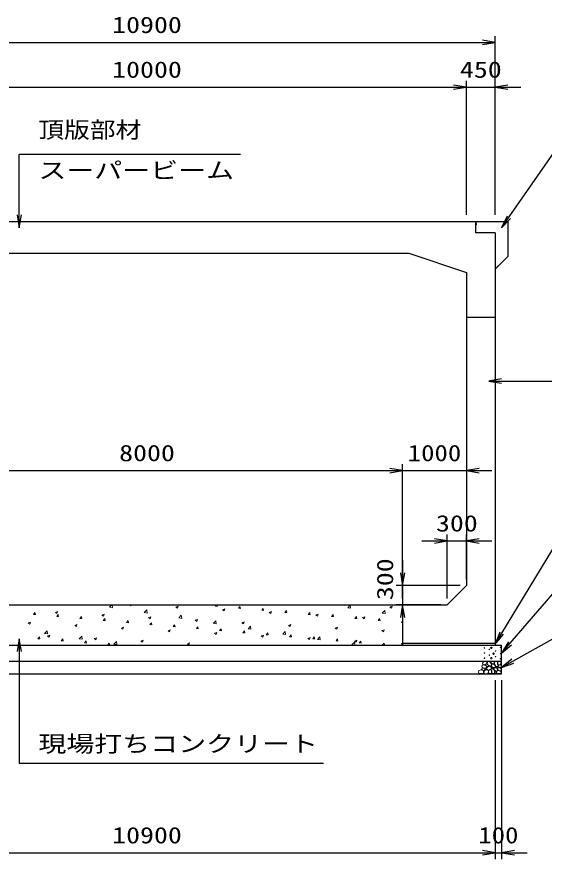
# Model space of a CAD drawing. Units: millimetres at full size. Extents: x 0 to 84100, y 0 to 59400.
# Drawn here: x 66013 to 74266, y 31470 to 44650 of the extents above; entities that cross this region are included whole.
import ezdxf
from ezdxf.enums import TextEntityAlignment as Align

# ---------------------------------------------------------------- set-up
doc = ezdxf.new("R2010")
doc.units = ezdxf.units.MM
for name, color, linetype, lineweight in [('D-DCR-HCHn', 4, 'Continuous', 9), ('D-STR-DIM', 7, 'Continuous', 25), ('D-STR-STRn', 1, 'Continuous', 25), ('D-STR-TXT', 7, 'Continuous', 25)]:
    doc.layers.add(name, color=color, linetype=linetype, lineweight=lineweight)
doc.styles.add('ＭＳ ゴシック', font='')
doc.styles.get('ＭＳ ゴシック').set_extended_font_data('MS Gothic')

# ---------------------------------------------------------------- blocks, each defined once
blk = doc.blocks.new('open_arrow')
at = {"color": 0, "linetype": 'Continuous', "lineweight": -2}
blk.add_lwpolyline([(7.5, 1.25), (0, 0), (7.5, -1.25)], dxfattribs=at)

msp = doc.modelspace()

# ---------------------------------------------------------------- linework, layer by layer
at = {"layer": 'D-DCR-HCHn'}
for p, q in [((73195, 41436.116), (73200.514, 41441.862)), ((73195, 41395.127), (73206.215, 41393.387)), ((73206.149, 41393.523), (73200.536, 41441.768)), ((73524.561, 40731.025), (73530.505, 40730.505)), ((73524.68, 40731.054), (73549.17, 40760.241)), ((73550.922, 40750.922), (73549.297, 40759.732)), ((66271.975, 35300.433), (66296.465, 35329.62)), ((66302.437, 35297.319), (66296.563, 35329.162)), ((66615.39, 35330.273), (66650.959, 35343.927)), ((66615.39, 35330.207), (66640.659, 35313.163)), ((66640.689, 35313.19), (66650.989, 35343.888)), ((67463.247, 35412.398), (67499.326, 35450)), ((67463.324, 35412.192), (67508.504, 35405.185)), ((67508.447, 35405.31), (67503.248, 35450)), ((67777.278, 35450), (67797.554, 35436.324)), ((67797.584, 35436.351), (67802.163, 35450)), ((68005.405, 35328.313), (68044.973, 35369.551)), ((68005.483, 35328.106), (68050.662, 35321.099)), ((68050.605, 35321.226), (68044.993, 35369.47)), ((68502.346, 35412.683), (68527.616, 35395.639)), ((68502.348, 35412.748), (68537.918, 35426.402)), ((68527.645, 35395.666), (68537.946, 35426.364)), ((69116.323, 35427.497), (69146.687, 35424.841)), ((69116.442, 35427.522), (69135.304, 35450)), ((69146.895, 35424.388), (69142.171, 35450)), ((69232.408, 35371.998), (69257.677, 35354.954)), ((69232.411, 35372.063), (69267.98, 35385.717)), ((69257.707, 35354.982), (69268.007, 35385.68)), ((69480.691, 35395.619), (69511.055, 35392.963)), ((69480.812, 35395.643), (69505.302, 35424.83)), ((69511.263, 35392.508), (69505.39, 35424.351)), ((69845.059, 35363.741), (69875.423, 35361.085)), ((69845.181, 35363.765), (69869.671, 35392.952)), ((69875.631, 35360.627), (69869.757, 35392.47)), ((69962.47, 35331.313), (69987.739, 35314.269)), ((69962.474, 35331.378), (69998.043, 35345.032)), ((69987.768, 35314.297), (69998.069, 35344.995)), ((70209.427, 35331.863), (70239.791, 35329.207)), ((70209.55, 35331.887), (70234.041, 35361.073)), ((70239.998, 35328.747), (70234.125, 35360.589)), ((70573.92, 35300.009), (70598.41, 35329.195)), ((70604.366, 35296.866), (70598.493, 35328.709)), ((71125.997, 35450), (71144.633, 35437.43)), ((71144.663, 35437.459), (71148.871, 35450)), ((71191.004, 35402.742), (71230.571, 35443.98)), ((71191.083, 35402.529), (71236.262, 35395.522)), ((71236.205, 35395.654), (71230.592, 35443.899)), ((71733.162, 35318.657), (71772.73, 35359.895)), ((71778.363, 35311.569), (71772.75, 35359.814)), ((71849.426, 35413.789), (71874.695, 35396.745)), ((71849.432, 35413.853), (71885.001, 35427.507)), ((71874.724, 35396.774), (71885.025, 35427.472)), ((66271.863, 35300.409), (66302.227, 35297.752)), ((66636.231, 35268.531), (66666.595, 35265.874)), ((66636.344, 35268.555), (66660.834, 35297.741)), ((66666.804, 35265.438), (66660.931, 35297.281)), ((67000.599, 35236.652), (67030.963, 35233.996)), ((67000.713, 35236.677), (67025.204, 35265.863)), ((67031.172, 35233.558), (67025.298, 35265.401)), ((67345.452, 35289.588), (67381.022, 35303.241)), ((67345.452, 35289.522), (67370.721, 35272.478)), ((67364.968, 35204.774), (67395.332, 35202.118)), ((67365.083, 35204.799), (67389.573, 35233.985)), ((67370.751, 35272.505), (67381.051, 35303.203)), ((67395.54, 35201.677), (67389.666, 35233.52)), ((67729.452, 35172.921), (67753.942, 35202.107)), ((67759.907, 35169.797), (67754.034, 35201.639)), ((68075.514, 35248.837), (68100.783, 35231.793)), ((68075.515, 35248.902), (68111.085, 35262.556)), ((68100.812, 35231.821), (68111.113, 35262.519)), ((68547.563, 35244.228), (68587.131, 35285.466)), ((68547.641, 35244.021), (68592.821, 35237.013)), ((68592.764, 35237.141), (68587.151, 35285.386)), ((68805.575, 35208.153), (68830.844, 35191.108)), ((68805.578, 35208.217), (68841.147, 35221.871)), ((68830.874, 35191.136), (68841.174, 35221.834)), ((69089.722, 35160.144), (69129.289, 35201.382)), ((69134.922, 35153.056), (69129.309, 35201.301)), ((70573.796, 35299.985), (70604.16, 35297.328)), ((70692.531, 35290.628), (70717.8, 35273.584)), ((70692.536, 35290.693), (70728.106, 35304.346)), ((70717.83, 35273.613), (70728.13, 35304.311)), ((70938.164, 35268.107), (70968.528, 35265.45)), ((70938.289, 35268.131), (70962.779, 35297.317)), ((70968.734, 35264.985), (70962.86, 35296.828)), ((71302.532, 35236.229), (71332.896, 35233.572)), ((71302.659, 35236.253), (71327.149, 35265.439)), ((71333.101, 35233.105), (71327.228, 35264.948)), ((71422.593, 35249.944), (71447.862, 35232.899)), ((71422.599, 35250.007), (71458.169, 35263.661)), ((71447.891, 35232.928), (71458.192, 35263.626)), ((71666.9, 35204.351), (71697.264, 35201.694)), ((71667.028, 35204.374), (71691.518, 35233.561)), ((71697.469, 35201.224), (71691.596, 35233.067)), ((71733.241, 35318.443), (71778.421, 35311.436)), ((72031.397, 35172.496), (72050, 35194.666)), ((66188.557, 35166.427), (66224.126, 35180.081)), ((66188.558, 35166.362), (66213.827, 35149.317)), ((66213.856, 35149.344), (66224.156, 35180.042)), ((66918.619, 35125.677), (66943.888, 35108.633)), ((66918.62, 35125.742), (66954.189, 35139.396)), ((66943.918, 35108.659), (66954.218, 35139.357)), ((67648.681, 35084.992), (67673.95, 35067.948)), ((67648.682, 35085.057), (67684.252, 35098.71)), ((67673.979, 35067.975), (67684.28, 35098.673)), ((67729.336, 35172.896), (67759.7, 35170.24)), ((68093.704, 35141.018), (68124.068, 35138.362)), ((68093.821, 35141.042), (68118.312, 35170.229)), ((68124.275, 35137.916), (68118.401, 35169.759)), ((68458.072, 35109.14), (68488.436, 35106.484)), ((68458.191, 35109.164), (68482.681, 35138.351)), ((68488.643, 35106.035), (68482.769, 35137.878)), ((68822.44, 35077.262), (68852.804, 35074.606)), ((68822.56, 35077.286), (68847.05, 35106.472)), ((68853.01, 35074.155), (68847.137, 35105.998)), ((69089.799, 35159.935), (69134.979, 35152.928)), ((69186.929, 35045.408), (69211.42, 35074.594)), ((69217.378, 35042.274), (69211.505, 35074.117)), ((69535.637, 35167.468), (69560.906, 35150.424)), ((69535.641, 35167.532), (69571.21, 35181.186)), ((69560.935, 35150.452), (69571.236, 35181.15)), ((69631.88, 35076.059), (69671.447, 35117.297)), ((69631.957, 35075.85), (69677.137, 35068.842)), ((69677.08, 35068.972), (69671.467, 35117.217)), ((70265.699, 35126.783), (70290.968, 35109.739)), ((70265.703, 35126.847), (70301.273, 35140.501)), ((70290.997, 35109.767), (70301.297, 35140.465)), ((70995.76, 35086.098), (71021.029, 35069.054)), ((70995.766, 35086.162), (71031.336, 35099.815)), ((71021.058, 35069.083), (71031.359, 35099.781)), ((72031.268, 35172.473), (72050, 35170.834)), ((66342.461, 34918.32), (66366.952, 34947.506)), ((66372.919, 34915.205), (66367.046, 34947.048)), ((66446.281, 35001.63), (66485.848, 35042.868)), ((66446.357, 35001.427), (66491.537, 34994.42)), ((66491.481, 34994.543), (66485.868, 35042.788)), ((66491.786, 34961.831), (66517.055, 34944.787)), ((66491.787, 34961.896), (66527.356, 34975.55)), ((66517.085, 34944.814), (66527.385, 34975.512)), ((66988.439, 34917.546), (67028.006, 34958.783)), ((67033.639, 34910.459), (67028.026, 34958.704)), ((67221.849, 34921.211), (67257.419, 34934.865)), ((67247.146, 34904.129), (67257.447, 34934.827)), ((68378.742, 35044.307), (68404.011, 35027.263)), ((68378.745, 35044.371), (68414.314, 35058.025)), ((68404.041, 35027.29), (68414.341, 35057.988)), ((69108.804, 35003.622), (69134.073, 34986.578)), ((69108.808, 35003.686), (69144.377, 35017.34)), ((69134.102, 34986.606), (69144.403, 35017.304)), ((69186.808, 35045.384), (69217.172, 35042.727)), ((69551.177, 35013.506), (69581.541, 35010.849)), ((69551.299, 35013.53), (69575.789, 35042.716)), ((69581.746, 35010.394), (69575.872, 35042.237)), ((69838.866, 34962.937), (69864.135, 34945.893)), ((69838.87, 34963.001), (69874.44, 34976.655)), ((69864.164, 34945.921), (69874.464, 34976.619)), ((69915.545, 34981.628), (69945.909, 34978.971)), ((69915.668, 34981.652), (69940.158, 35010.838)), ((69946.113, 34978.513), (69940.24, 35010.356)), ((70174.038, 34991.975), (70213.605, 35033.212)), ((70174.115, 34991.764), (70219.295, 34984.757)), ((70219.238, 34984.887), (70213.626, 35033.132)), ((70279.913, 34949.75), (70310.277, 34947.093)), ((70280.037, 34949.773), (70304.528, 34978.96)), ((70310.481, 34946.633), (70304.608, 34978.475)), ((70568.933, 34922.316), (70604.503, 34935.97)), ((70594.225, 34905.237), (70604.526, 34935.935)), ((70644.407, 34917.895), (70668.897, 34947.081)), ((70674.849, 34914.752), (70668.975, 34946.595)), ((70716.196, 34907.89), (70755.763, 34949.128)), ((70761.396, 34900.803), (70755.784, 34949.047)), ((71725.822, 35045.413), (71751.091, 35028.369)), ((71725.829, 35045.476), (71761.398, 35059.13)), ((71751.12, 35028.398), (71761.42, 35059.096)), ((66342.349, 34918.295), (66372.713, 34915.639)), ((66706.717, 34886.417), (66737.081, 34883.761)), ((66706.831, 34886.441), (66731.321, 34915.628)), ((66737.287, 34883.324), (66731.413, 34915.167)), ((66988.515, 34917.341), (67033.695, 34910.334)), ((67071.085, 34854.539), (67101.449, 34851.883)), ((67071.2, 34854.563), (67095.69, 34883.75)), ((67101.655, 34851.444), (67095.781, 34883.287)), ((67221.848, 34921.146), (67247.117, 34904.102)), ((67435.453, 34822.661), (67465.817, 34820.005)), ((67435.569, 34822.685), (67460.06, 34851.871)), ((67465.942, 34820), (67460.149, 34851.406)), ((67530.597, 34833.461), (67570.164, 34874.699)), ((67530.673, 34833.256), (67575.853, 34826.249)), ((67575.797, 34826.374), (67570.185, 34874.619)), ((67951.91, 34880.462), (67977.179, 34863.417)), ((67951.912, 34880.526), (67987.481, 34894.179)), ((67977.208, 34863.445), (67987.508, 34894.143)), ((68681.971, 34839.777), (68707.24, 34822.733)), ((68681.975, 34839.84), (68717.544, 34853.494)), ((68707.269, 34822.76), (68717.57, 34853.458)), ((70568.927, 34922.253), (70594.196, 34905.208)), ((70644.281, 34917.872), (70674.645, 34915.215)), ((70716.273, 34907.678), (70761.453, 34900.671)), ((71008.649, 34885.994), (71039.013, 34883.337)), ((71008.776, 34886.017), (71033.266, 34915.203)), ((71039.216, 34882.871), (71033.343, 34914.714)), ((71258.354, 34823.805), (71297.921, 34865.043)), ((71258.431, 34823.593), (71281.597, 34820)), ((71303.173, 34820), (71297.942, 34864.963)), ((71298.989, 34881.568), (71324.258, 34864.523)), ((71298.996, 34881.631), (71334.565, 34895.284)), ((71324.287, 34864.552), (71334.587, 34895.25)), ((71373.018, 34854.115), (71403.382, 34851.459)), ((71373.145, 34854.139), (71397.636, 34883.325)), ((71403.584, 34850.991), (71397.711, 34882.834)), ((71737.386, 34822.237), (71762.959, 34820)), ((71737.515, 34822.261), (71762.005, 34851.447)), ((71767.788, 34820), (71762.078, 34850.953)), ((72029.051, 34840.883), (72050, 34826.752)), ((72029.059, 34840.945), (72050, 34848.984))]:
    msp.add_line(p, q, dxfattribs=at)
for points in [[(73367.988, 34529.601), (73374.036, 34535.086), (73375.103, 34540.792), (73371.586, 34553.305), (73361.29, 34567.61), (73338.996, 34566.105), (73317.429, 34555.811), (73302.805, 34535.597), (73304.979, 34522.456), (73311.98, 34515.716), (73323.231, 34513.215), (73339.489, 34517.483), (73360.711, 34524.481)], [(73426.553, 34486.214), (73439.311, 34490.569), (73440.575, 34518.678), (73427.488, 34547.359), (73410.552, 34563.536), (73378.597, 34557.032), (73375.867, 34521.913), (73386.184, 34509.876), (73414.261, 34494.301)], [(73530.31, 34563.906), (73537.244, 34543.102), (73534.933, 34519.988), (73551.113, 34494.562), (73530.31, 34483.005), (73507.195, 34494.562), (73493.327, 34513.053), (73488.704, 34543.102), (73493.327, 34559.283), (73507.195, 34566.217)], [(73548.802, 34561.594), (73569.605, 34566.217), (73588.096, 34556.971), (73590.408, 34536.168), (73585.785, 34519.988), (73562.67, 34513.053), (73546.49, 34513.053), (73539.556, 34524.611), (73539.556, 34550.037)], [(73290.028, 34372.493), (73305.163, 34374.274), (73315.134, 34379.787), (73319.165, 34392.722), (73319.055, 34404.963), (73309.828, 34421.678), (73291.758, 34432.822), (73264.269, 34428.403), (73242.547, 34420.334), (73237.357, 34396.125), (73241.97, 34378.257), (73263.116, 34372.877)], [(73322.403, 34420.331), (73332.105, 34425.079), (73339.11, 34433.822), (73339.281, 34445.084), (73335.058, 34455.627), (73319.811, 34457.625), (73304.946, 34458.018), (73290.519, 34452.512), (73288.151, 34443.273), (73300.46, 34432.195), (73315.445, 34423.15)], [(73306.628, 34461.832), (73301.312, 34466.874), (73294.524, 34475.68), (73292.855, 34483.275), (73296.856, 34497.685), (73310.912, 34508.67), (73331.093, 34507.89), (73358.302, 34493.001), (73367.914, 34480.757), (73364.848, 34466.784), (73355.222, 34460.04), (73346.401, 34459.145), (73332.637, 34459.524), (73319.192, 34461.002)], [(73387.648, 34423.637), (73372.694, 34432.556), (73346.56, 34432.292), (73325.07, 34413.525), (73321.357, 34384.899), (73335.147, 34374.245), (73371.902, 34371.871), (73388.269, 34381.633), (73392.828, 34404.06)], [(73350.029, 34435.265), (73345.817, 34438.446), (73342.314, 34443.505), (73342.19, 34450.431), (73346.586, 34456.067), (73354.231, 34457.977), (73360.644, 34456.179), (73362.296, 34450.442), (73363.104, 34444.835), (73362.119, 34437.456), (73356.025, 34434.127)], [(73395.202, 34495.711), (73393.546, 34489.566), (73387.989, 34485.193), (73375.81, 34483.302), (73364.695, 34489.802), (73354.408, 34499.138), (73345.142, 34507.333), (73345.365, 34513.462), (73351.264, 34518.875), (73365.797, 34520.356), (73378.53, 34514.383), (73387.989, 34505.165), (73392.719, 34500.556)], [(73386.797, 34429.532), (73422.171, 34436.129), (73437.218, 34448.266), (73441.97, 34467.263), (73427.287, 34481.629), (73398.677, 34489.69), (73377.03, 34476.761), (73363.039, 34459.347), (73366.998, 34441.67)], [(73435.412, 34377.783), (73416.15, 34373.503), (73399.028, 34382.064), (73396.888, 34401.326), (73399.032, 34424.878), (73422.571, 34432.327), (73437.553, 34428.603), (73443.973, 34412.027), (73443.973, 34388.484)], [(73452.534, 34375.643), (73446.114, 34394.905), (73448.254, 34416.308), (73433.272, 34439.85), (73452.534, 34450.551), (73473.937, 34439.85), (73486.778, 34422.728), (73491.059, 34394.905), (73486.778, 34379.924), (73473.937, 34373.503)], [(73491.015, 34508.431), (73502.573, 34480.693), (73493.327, 34469.136), (73465.589, 34469.136), (73454.032, 34473.759), (73442.475, 34489.939), (73442.475, 34503.808), (73454.032, 34522.299), (73467.901, 34524.611)], [(73456.815, 34450.551), (73446.114, 34459.112), (73450.394, 34465.533), (73465.376, 34465.533), (73471.796, 34463.393), (73476.077, 34454.832), (73469.656, 34448.411)], [(73488.918, 34427.009), (73478.217, 34452.692), (73486.778, 34463.393), (73512.461, 34463.393), (73523.162, 34459.112), (73533.863, 34444.131), (73533.863, 34431.289), (73523.162, 34414.167), (73510.321, 34412.027)], [(73493.199, 34379.924), (73493.199, 34405.606), (73503.9, 34412.027), (73514.601, 34405.606), (73516.741, 34390.625), (73514.601, 34377.783), (73499.619, 34373.503)], [(73525.687, 34483.005), (73537.244, 34473.759), (73532.621, 34466.824), (73516.441, 34466.824), (73509.507, 34469.136), (73504.884, 34478.382), (73511.818, 34485.316)], [(73540.284, 34373.503), (73525.302, 34379.924), (73521.022, 34401.326), (73529.583, 34416.308), (73544.565, 34420.588), (73563.827, 34418.448), (73585.229, 34409.887), (73595.93, 34397.045), (73595.93, 34382.064), (73589.51, 34373.503), (73563.827, 34375.643)], [(73548.845, 34427.009), (73531.723, 34452.692), (73533.863, 34459.112), (73557.406, 34465.533), (73578.808, 34463.393), (73593.79, 34450.551), (73595.93, 34435.57), (73593.79, 34420.588), (73576.668, 34416.308)], [(73592.719, 34503.808), (73599.654, 34483.005), (73590.408, 34469.136), (73567.293, 34466.824), (73551.512, 34473.599), (73558.048, 34489.939), (73553.425, 34499.185), (73562.67, 34508.431), (73576.539, 34513.053)]]:
    msp.add_lwpolyline(points, close=True, dxfattribs=at)
msp.add_lwpolyline([(73456.568, 34568.547), (73473.907, 34566.446), (73485.742, 34558.701), (73485.374, 34539.819), (73479.486, 34526.087), (73464.975, 34526.185), (73444.893, 34529.153), (73435.201, 34543.689), (73425.918, 34553.492), (73423.116, 34564.345), (73435.901, 34568.547), (73456.918, 34568.547)], dxfattribs=at)
for centre, radius in [((73331.091, 34775.045), 4.5), ((73332.803, 34695.221), 4.5), ((73408.437, 34751.359), 4.5), ((73408.437, 34662.459), 4.5), ((73440.004, 34775.045), 11.25), ((73474.996, 34686.145), 11.25), ((73506.563, 34727.541), 4.5), ((73582.197, 34784.121), 4.5), ((73583.909, 34686.145), 4.5), ((73331.091, 34614.955), 4.5), ((73440.004, 34614.955), 11.25), ((73506.563, 34638.641), 4.5), ((73582.197, 34605.879), 4.5)]:
    msp.add_circle(centre, radius, dxfattribs=at)
at = {"layer": 'D-STR-DIM'}
for p, q in [((73500, 41550), (73500, 44350)), ((62600, 44250), (73500, 44250)), ((73050, 41550), (73050, 43650)), ((73050, 41550), (73050, 43650)), ((73500, 41550), (73500, 43650)), ((63050, 43550), (73050, 43550)), ((72650, 43550), (73900, 43550)), ((72050, 35550), (72050, 37650)), ((72050, 35550), (72050, 37650)), ((64050, 37550), (72050, 37550)), ((71650, 37550), (73450, 37550)), ((72750, 35550), (72750, 36550)), ((73050, 35850), (73050, 36550)), ((72350, 36450), (73450, 36450)), ((72050, 36150), (72050, 35050)), ((72950, 35750), (71950, 35750)), ((72650, 35450), (71950, 35450)), ((73500, 34270), (73500, 31470)), ((73500, 34270), (73500, 31470)), ((73600, 34270), (73600, 31470)), ((62600, 31570), (73500, 31570)), ((73100, 31570), (74000, 31570))]:
    msp.add_line(p, q, dxfattribs=at)
at = {"layer": 'D-STR-STRn'}
for p, q in [((62905, 41450), (73195, 41450)), ((73195, 41270), (73195, 41450)), ((73195, 41450), (73700, 41450)), ((73700, 41450), (73700, 40900)), ((73500, 41270), (73195, 41270)), ((73500, 41270), (73500, 34850)), ((63950, 40950), (72150, 40950)), ((72150, 40950), (73050, 40650)), ((73700, 40900), (73500, 40700)), ((73050, 40650), (73050, 35750)), ((73050, 39950), (73500, 39950)), ((72750, 35450), (73050, 35750)), ((63350, 35450), (72750, 35450)), ((72050, 35450), (72050, 34820)), ((62500, 34820), (73600, 34820)), ((72050, 34850), (73500, 34850)), ((73500, 34850), (73500, 34820)), ((73600, 34370), (73600, 34820)), ((62500, 34570), (73600, 34570)), ((62500, 34370), (73600, 34370))]:
    msp.add_line(p, q, dxfattribs=at)
at = {"layer": 'D-STR-TXT'}
for points in [[(66050, 41350), (66050, 42501.777), (66250, 42501.777), (69512.437, 42501.777)], [(73600, 41350), (74400, 42501.777), (74600, 42501.777), (78670.812, 42501.777)], [(73400, 38950), (74345.788, 38950), (74545.788, 38950), (77815.331, 38950)], [(73500, 34835), (74400, 36320), (74600, 36320), (76933.249, 36320)], [(73600, 34695), (74400, 35620), (74600, 35620), (78251.523, 35620)], [(66050, 34920), (66050, 32970), (66250, 32970), (70811.168, 32970)], [(73600, 34470), (74400, 34920), (74600, 34920), (76014.721, 34920)]]:
    msp.add_lwpolyline(points, dxfattribs=at)

# ---------------------------------------------------------------- block references
at = {"layer": 'D-STR-DIM', "xscale": 26.7, "yscale": 26.7}
for p, rotation in [((73500, 44250), 180), ((73050, 43550), 180), ((73050, 43550), 180), ((72050, 37550), 180), ((72050, 37550), 180), ((72750, 36450), 180), ((72050, 35750), 90), ((72050, 35450), 270), ((73500, 31570), 180), ((73500, 31570), 180)]:
    msp.add_blockref('open_arrow', p, dxfattribs=dict(at, rotation=rotation))
for p in [(73500, 43550), (73050, 37550), (73050, 36450), (73600, 31570)]:
    msp.add_blockref('open_arrow', p, dxfattribs=at)
at = {"layer": 'D-STR-TXT', "xscale": 26.7, "yscale": 26.7}
for p, rotation in [((66050, 41350), 90), ((73600, 41350), 55.2), ((73500, 34835), 58.8), ((66050, 34920), 270), ((73600, 34695), 49.1), ((73600, 34470), 29.4)]:
    msp.add_blockref('open_arrow', p, dxfattribs=dict(at, rotation=rotation))
msp.add_blockref('open_arrow', (73400, 38950), dxfattribs=at)

# ---------------------------------------------------------------- texts
at = {"layer": 'D-STR-DIM', "style": 'ＭＳ ゴシック'}
for s, width, p in [('10900', 1.25, (68050, 44525)), ('10000', 1.25, (68050, 43825)), ('450', 1.25, (73275, 43825)), ('8000', 1.25, (68050, 37825)), ('1000', 1.2, (72550, 37825)), ('300', 1.25, (72900, 36725)), ('10900', 1.25, (68050, 31845)), ('100', 1.2, (73550, 31845))]:
    msp.add_text(s, height=256.6, dxfattribs=dict(at, width=width)).set_placement(p, align=Align.MIDDLE_CENTER)
at = {"layer": 'D-STR-DIM', "style": 'ＭＳ ゴシック', "width": 1.25}
msp.add_text('300', height=256.6, rotation=90, dxfattribs=at).set_placement((71775, 35850), align=Align.MIDDLE_CENTER)
at = {"layer": 'D-STR-TXT', "style": 'ＭＳ ゴシック', "width": 1.15}
msp.add_text('頂版部材\u3000\u3000\u3000\u3000', height=256.6, dxfattribs=at).set_placement((66350, 43010.406), align=Align.TOP_LEFT)
at = {"layer": 'D-STR-TXT', "style": 'ＭＳ ゴシック', "width": 1.25}
for s, p in [('スーパービーム', (66350, 42043.147)), ('現場打ちコンクリート', (66350, 33070))]:
    msp.add_text(s, height=256.6, dxfattribs=at).set_placement(p, align=Align.BOTTOM_LEFT)

doc.saveas('drawing.dxf')
